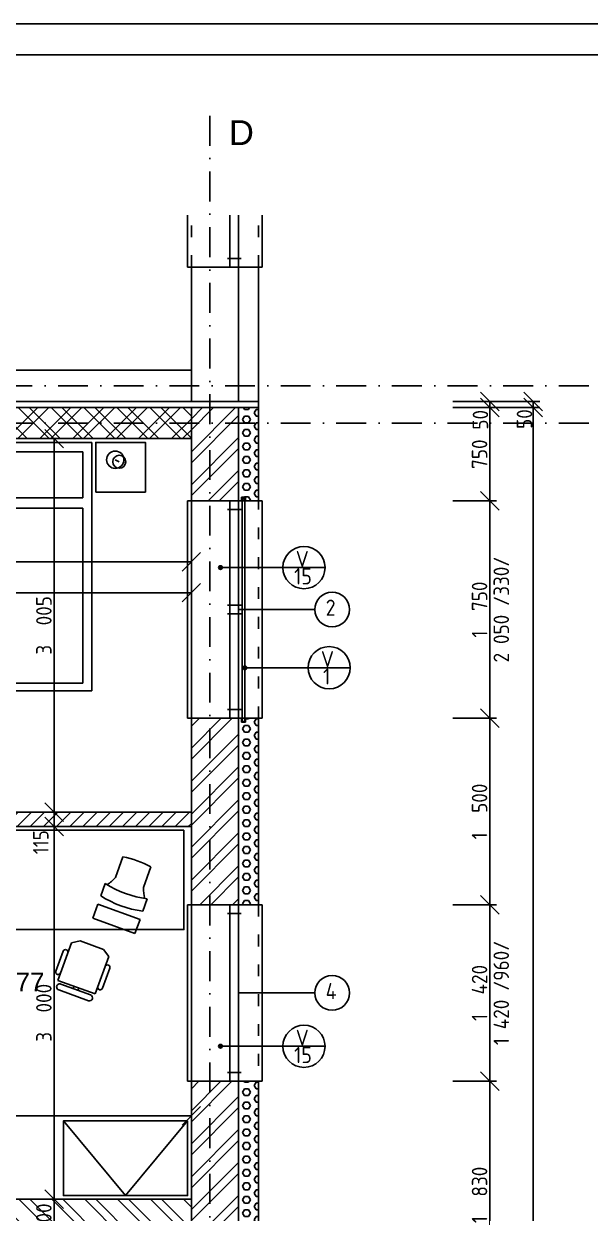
# Model space of a CAD drawing. Extents: x 4511820 to 5180432, y -1526536 to -944957.
# Drawn here: x 4992522 to 4997083, y -1056091 to -1046520 of the extents above; entities that cross this region are included whole.
import ezdxf

# ---------------------------------------------------------------- set-up
doc = ezdxf.new("R2010")
doc.units = 0
doc.header["$MEASUREMENT"] = 0
doc.linetypes.add('ACAD_ISO03W100', pattern=[30, 12, -18])
doc.linetypes.add('BODKOCIARKOVANA_3', pattern=[5.6, 3, -1.3, 0, -1.3])
doc.layers.get('0').update_dxf_attribs({"linetype": 'CONTINUOUS'})
doc.layers.get('Defpoints').update_dxf_attribs({"color": 61, "linetype": 'CONTINUOUS'})
for name, color, linetype in [('KÓTY', 4, 'CONTINUOUS'), ('MÚRY', 1, 'CONTINUOUS'), ('OKNÁ', 143, 'CONTINUOUS'), ('osi', 253, 'CONTINUOUS'), ('Plochy', 41, 'CONTINUOUS'), ('POPIS', 7, 'CONTINUOUS'), ('TENKÁ', 7, 'CONTINUOUS'), ('ZARIADENIE', 47, 'CONTINUOUS'), ('ŠRAFY', 82, 'CONTINUOUS')]:
    doc.layers.add(name, color=color, linetype=linetype)
doc.styles.add('ARIAL', font='arial.ttf')
doc.styles.add('styl1', font='arial.ttf')
doc.styles.add('STYLE1', font='isocp.shx')
doc.dimstyles.new('STANDARD-50', dxfattribs={"dimtxt": 125, "dimasz": 150, "dimexe": 10, "dimexo": 200, "dimgap": 20, "dimtad": 1, "dimdsep": 46, "dimlunit": 6, "dimtxsty": 'STYLE1', "dimblk1": 'OBLIQUE', "dimblk2": 'OBLIQUE', "dimsah": 1, "dimcen": 2.5, "dimse1": 1, "dimse2": 1, "dimadec": 0, "dimazin": 0, "dimtfac": 1, "dimtmove": 1, "dimatfit": 3, "dimldrblk": 'OBLIQUE', "dimfxl": 1, "dimtolj": 1, "dimtzin": 0, "dimarcsym": 0})
pattern_1 = [(45, (462343.18, 70767), (-132.5825215, 132.5825215), []), (45, (462431.57, 70767), (-132.5825215, 132.5825215), [])]
pattern_2 = [(135, (462343.18, 70767), (-132.5825215, -132.5825215), []), (135, (462343.18, 70855.4), (-132.5825215, -132.5825215), [])]
pattern_3 = [(0, (584112, 0), (0, 54.12658774), [31.25, -62.5]), (120, (584112, 0), (-46.875, -27.0632939), [31.25, -62.5]), (60, (584143.25, 0), (-46.875, 27.0632939), [31.25, -62.5])]

# ---------------------------------------------------------------- blocks, each defined once
blk = doc.blocks.new('_OBLIQUE')
at = {"color": 0, "linetype": 'ByBlock'}
blk.add_line((-0.5, -0.5), (0.5, 0.5), dxfattribs=at)
blk = doc.blocks.new('*D13131')
at = {"layer": 'Defpoints', "color": 0}
for p in [(4993901, -1049558.2), (4993901, -1049608.2), (4996624.5, -1049608.2)]:
    blk.add_point(p, dxfattribs=at)
at = {"layer": 'KÓTY', "color": 0, "lineweight": -2}
blk.add_line((4996624.5, -1049558.2), (4996624.5, -1049608.2), dxfattribs=at)
at = {"layer": 'KÓTY', "color": 0, "linetype": 'ByBlock', "lineweight": -2, "xscale": 150, "yscale": 150, "zscale": 150}
for p, rotation in [((4996624.5, -1049558.2), 90), ((4996624.5, -1049608.2), 270)]:
    blk.add_blockref('_OBLIQUE', p, dxfattribs=dict(at, rotation=rotation))
at = {"layer": 'KÓTY', "color": 0, "insert": (4996553.5, -1049700.5), "char_height": 125, "attachment_point": 5, "rotation": 90, "style": 'STYLE1'}
blk.add_mtext('\\A1;50', dxfattribs=at)
blk = doc.blocks.new('*D13132')
at = {"layer": 'Defpoints', "color": 0}
for p in [(4994251, -1049558.2), (4994251, -1049608.2), (4996274.5, -1049608.2)]:
    blk.add_point(p, dxfattribs=at)
at = {"layer": 'KÓTY', "color": 0, "lineweight": -2}
blk.add_line((4996274.5, -1049558.2), (4996274.5, -1049608.2), dxfattribs=at)
at = {"layer": 'KÓTY', "color": 0, "linetype": 'ByBlock', "lineweight": -2, "xscale": 150, "yscale": 150, "zscale": 150}
for p, rotation in [((4996274.5, -1049558.2), 90), ((4996274.5, -1049608.2), 270)]:
    blk.add_blockref('_OBLIQUE', p, dxfattribs=dict(at, rotation=rotation))
at = {"layer": 'KÓTY', "color": 0, "insert": (4996199, -1049706.5), "char_height": 125, "attachment_point": 5, "rotation": 90, "style": 'STYLE1'}
blk.add_mtext('\\A1;50', dxfattribs=at)
blk = doc.blocks.new('*D13133')
at = {"layer": 'Defpoints', "color": 0}
for p in [(4994251, -1049608.2), (4994251, -1068738.2), (4996624.5, -1068738.2)]:
    blk.add_point(p, dxfattribs=at)
at = {"layer": 'KÓTY', "color": 0, "lineweight": -2}
blk.add_line((4996624.5, -1049608.2), (4996624.5, -1068738.2), dxfattribs=at)
at = {"layer": 'KÓTY', "color": 0, "linetype": 'ByBlock', "lineweight": -2, "xscale": 150, "yscale": 150, "zscale": 150}
for p, rotation in [((4996624.5, -1049608.2), 90), ((4996624.5, -1068738.2), 270)]:
    blk.add_blockref('_OBLIQUE', p, dxfattribs=dict(at, rotation=rotation))
at = {"layer": 'KÓTY', "color": 0, "insert": (4996542, -1059173.2), "char_height": 125, "attachment_point": 5, "rotation": 90, "style": 'STYLE1'}
blk.add_mtext('\\A1;19ﾠ130', dxfattribs=at)
blk = doc.blocks.new('*D13134')
at = {"layer": 'Defpoints', "color": 0}
for p in [(4994251, -1049608.2), (4994251, -1050358.2), (4996274.5, -1050358.2)]:
    blk.add_point(p, dxfattribs=at)
at = {"layer": 'KÓTY', "color": 0, "lineweight": -2}
blk.add_line((4996274.5, -1049608.2), (4996274.5, -1050358.2), dxfattribs=at)
at = {"layer": 'KÓTY', "color": 0, "linetype": 'ByBlock', "lineweight": -2, "xscale": 150, "yscale": 150, "zscale": 150}
for p, rotation in [((4996274.5, -1049608.2), 90), ((4996274.5, -1050358.2), 270)]:
    blk.add_blockref('_OBLIQUE', p, dxfattribs=dict(at, rotation=rotation))
at = {"layer": 'KÓTY', "color": 0, "insert": (4996192, -1049983.2), "char_height": 125, "attachment_point": 5, "rotation": 90, "style": 'STYLE1'}
blk.add_mtext('\\A1;750', dxfattribs=at)
blk = doc.blocks.new('*D13155')
at = {"layer": 'Defpoints', "color": 0}
for p in [(4994251, -1053608.2), (4994251, -1055028.2), (4996274.5, -1055028.2)]:
    blk.add_point(p, dxfattribs=at)
at = {"layer": 'KÓTY', "color": 0, "lineweight": -2}
blk.add_line((4996274.5, -1053608.2), (4996274.5, -1055028.2), dxfattribs=at)
at = {"layer": 'KÓTY', "color": 0, "linetype": 'ByBlock', "lineweight": -2, "xscale": 150, "yscale": 150, "zscale": 150}
for p, rotation in [((4996274.5, -1053608.2), 90), ((4996274.5, -1055028.2), 270)]:
    blk.add_blockref('_OBLIQUE', p, dxfattribs=dict(at, rotation=rotation))
at = {"layer": 'KÓTY', "color": 0, "insert": (4996192, -1054318.2), "char_height": 125, "attachment_point": 5, "rotation": 90, "style": 'STYLE1'}
blk.add_mtext('\\A1;1ﾠ420', dxfattribs=at)
blk = doc.blocks.new('*D13156')
at = {"layer": 'Defpoints', "color": 0}
for p in [(4994251, -1055028.2), (4994251, -1056858.2), (4996274.5, -1056858.2)]:
    blk.add_point(p, dxfattribs=at)
at = {"layer": 'KÓTY', "color": 0, "lineweight": -2}
blk.add_line((4996274.5, -1055028.2), (4996274.5, -1056858.2), dxfattribs=at)
at = {"layer": 'KÓTY', "color": 0, "linetype": 'ByBlock', "lineweight": -2, "xscale": 150, "yscale": 150, "zscale": 150}
for p, rotation in [((4996274.5, -1055028.2), 90), ((4996274.5, -1056858.2), 270)]:
    blk.add_blockref('_OBLIQUE', p, dxfattribs=dict(at, rotation=rotation))
at = {"layer": 'KÓTY', "color": 0, "insert": (4996192, -1055943.2), "char_height": 125, "attachment_point": 5, "rotation": 90, "style": 'STYLE1'}
blk.add_mtext('\\A1;1ﾠ830', dxfattribs=at)
blk = doc.blocks.new('*D13157')
at = {"layer": 'Defpoints', "color": 0}
for p in [(4994251, -1052108.2), (4994251, -1053608.2), (4996274.5, -1053608.2)]:
    blk.add_point(p, dxfattribs=at)
at = {"layer": 'KÓTY', "color": 0, "lineweight": -2}
blk.add_line((4996274.5, -1052108.2), (4996274.5, -1053608.2), dxfattribs=at)
at = {"layer": 'KÓTY', "color": 0, "linetype": 'ByBlock', "lineweight": -2, "xscale": 150, "yscale": 150, "zscale": 150}
for p, rotation in [((4996274.5, -1052108.2), 90), ((4996274.5, -1053608.2), 270)]:
    blk.add_blockref('_OBLIQUE', p, dxfattribs=dict(at, rotation=rotation))
at = {"layer": 'KÓTY', "color": 0, "insert": (4996192, -1052858.2), "char_height": 125, "attachment_point": 5, "rotation": 90, "style": 'STYLE1'}
blk.add_mtext('\\A1;1ﾠ500', dxfattribs=at)
blk = doc.blocks.new('*D13158')
at = {"layer": 'Defpoints', "color": 0}
for p in [(4994251, -1050358.2), (4994251, -1052108.2), (4996274.5, -1052108.2)]:
    blk.add_point(p, dxfattribs=at)
at = {"layer": 'KÓTY', "color": 0, "lineweight": -2}
blk.add_line((4996274.5, -1050358.2), (4996274.5, -1052108.2), dxfattribs=at)
at = {"layer": 'KÓTY', "color": 0, "linetype": 'ByBlock', "lineweight": -2, "xscale": 150, "yscale": 150, "zscale": 150}
for p, rotation in [((4996274.5, -1050358.2), 90), ((4996274.5, -1052108.2), 270)]:
    blk.add_blockref('_OBLIQUE', p, dxfattribs=dict(at, rotation=rotation))
at = {"layer": 'KÓTY', "color": 0, "insert": (4996192, -1051233.2), "char_height": 125, "attachment_point": 5, "rotation": 90, "style": 'STYLE1'}
blk.add_mtext('\\A1;1ﾠ750', dxfattribs=at)
blk = doc.blocks.new('DVOJPOSTEL')
at = {"layer": 'ZARIADENIE', "ltscale": 0.25}
for p, q in [((4444359, -1314665.2), (4444359, -1312665.2)), ((4444359, -1312665.2), (4446159, -1312665.2)), ((4445259, -1312665.2), (4445259, -1314665.2)), ((4446159, -1312665.2), (4446159, -1314665.2)), ((4444139.6, -1312821.2), (4444171.8, -1312805.1)), ((4446378.4, -1312821.2), (4446346.2, -1312805.1)), ((4446159, -1314665.2), (4444359, -1314665.2))]:
    blk.add_line(p, q, dxfattribs=at)
at = {"layer": 'ZARIADENIE', "color": 76, "ltscale": 0.25}
for p, q in [((4444432.3, -1312741.6), (4445177.9, -1312741.6)), ((4444432.3, -1312741.6), (4444432.3, -1313110.9)), ((4445177.9, -1312741.6), (4445177.9, -1313110.9)), ((4446085.7, -1312741.6), (4445340.1, -1312741.6)), ((4445340.1, -1312741.6), (4445340.1, -1313110.9)), ((4446085.7, -1312741.6), (4446085.7, -1313110.9)), ((4444432.3, -1313110.9), (4445177.9, -1313110.9)), ((4444432.3, -1313193.6), (4444432.3, -1314603.6)), ((4444432.3, -1313193.6), (4445027.9, -1313193.6)), ((4445027.9, -1313193.6), (4445177.9, -1313343.6)), ((4445027.9, -1313193.6), (4445027.9, -1313343.6)), ((4446085.7, -1313110.9), (4445340.1, -1313110.9)), ((4445490.1, -1313193.6), (4445340.1, -1313343.6)), ((4446085.7, -1313193.6), (4445490.1, -1313193.6)), ((4445490.1, -1313193.6), (4445490.1, -1313343.6)), ((4446085.7, -1313193.6), (4446085.7, -1314603.6)), ((4445027.9, -1313343.6), (4445177.9, -1313343.6)), ((4445177.9, -1313343.6), (4445177.9, -1314603.6)), ((4445340.1, -1313343.6), (4445340.1, -1314603.6)), ((4445490.1, -1313343.6), (4445340.1, -1313343.6)), ((4444432.3, -1314603.6), (4445177.9, -1314603.6)), ((4446085.7, -1314603.6), (4445340.1, -1314603.6))]:
    blk.add_line(p, q, dxfattribs=at)
at = {"layer": 'ZARIADENIE'}
for points in [[(4444329, -1313065.2), (4443929, -1313065.2), (4443929, -1312665.2), (4444329, -1312665.2)], [(4446189, -1313065.2), (4446589, -1313065.2), (4446589, -1312665.2), (4446189, -1312665.2)]]:
    blk.add_lwpolyline(points, close=True, dxfattribs=at)
at = {"layer": 'ZARIADENIE', "ltscale": 0.25}
for centre, radius in [((4444139.6, -1312821.2), 51.9), ((4444171.8, -1312805.1), 69.7), ((4446346.2, -1312805.1), 69.7), ((4446378.4, -1312821.2), 51.9)]:
    blk.add_circle(centre, radius, dxfattribs=at)
blk = doc.blocks.new('SKRINA')
at = {"layer": 'ZARIADENIE'}
for p, q in [((4449069, -1324645.2), (4448469, -1324145.2)), ((4448469, -1325145.2), (4449069, -1324645.2))]:
    blk.add_line(p, q, dxfattribs=at)
blk.add_lwpolyline([(4448469, -1324145.2), (4448469, -1325145.2), (4449069, -1325145.2), (4449069, -1324145.2)], close=True, dxfattribs=at)
blk = doc.blocks.new('*D20900')
at = {"layer": 'Defpoints', "color": 0}
for p in [(4993572.5, -1049858.2), (4992766, -1052863.2), (4993572.5, -1052863.2)]:
    blk.add_point(p, dxfattribs=at)
at = {"layer": 'KÓTY', "color": 0, "lineweight": -2}
blk.add_line((4992766, -1049858.2), (4992766, -1052863.2), dxfattribs=at)
at = {"layer": 'KÓTY', "color": 0, "linetype": 'ByBlock', "lineweight": -2, "xscale": 150, "yscale": 150, "zscale": 150}
for p, rotation in [((4992766, -1049858.2), 90), ((4992766, -1052863.2), 270)]:
    blk.add_blockref('_OBLIQUE', p, dxfattribs=dict(at, rotation=rotation))
at = {"layer": 'KÓTY', "color": 0, "insert": (4992683.5, -1051360.7), "char_height": 125, "attachment_point": 5, "rotation": 90, "style": 'STYLE1'}
blk.add_mtext('\\A1;3ﾠ005', dxfattribs=at)
blk = doc.blocks.new('*D20901')
at = {"layer": 'Defpoints', "color": 0}
for p in [(4993572.5, -1052863.2), (4992766, -1052978.2), (4993572.5, -1052978.2)]:
    blk.add_point(p, dxfattribs=at)
at = {"layer": 'KÓTY', "color": 0, "lineweight": -2}
blk.add_line((4992766, -1052863.2), (4992766, -1052978.2), dxfattribs=at)
at = {"layer": 'KÓTY', "color": 0, "linetype": 'ByBlock', "lineweight": -2, "xscale": 150, "yscale": 150, "zscale": 150}
for p, rotation in [((4992766, -1052863.2), 90), ((4992766, -1052978.2), 270)]:
    blk.add_blockref('_OBLIQUE', p, dxfattribs=dict(at, rotation=rotation))
at = {"layer": 'KÓTY', "color": 0, "insert": (4992659, -1053105.5), "char_height": 125, "attachment_point": 5, "rotation": 90, "style": 'STYLE1'}
blk.add_mtext('\\A1;115', dxfattribs=at)
blk = doc.blocks.new('*D20902')
at = {"layer": 'Defpoints', "color": 0}
for p in [(4993572.5, -1052978.2), (4992766, -1055978.2), (4993572.5, -1055978.2)]:
    blk.add_point(p, dxfattribs=at)
at = {"layer": 'KÓTY', "color": 0, "lineweight": -2}
blk.add_line((4992766, -1052978.2), (4992766, -1055978.2), dxfattribs=at)
at = {"layer": 'KÓTY', "color": 0, "linetype": 'ByBlock', "lineweight": -2, "xscale": 150, "yscale": 150, "zscale": 150}
for p, rotation in [((4992766, -1052978.2), 90), ((4992766, -1055978.2), 270)]:
    blk.add_blockref('_OBLIQUE', p, dxfattribs=dict(at, rotation=rotation))
at = {"layer": 'KÓTY', "color": 0, "insert": (4992683.5, -1054478.2), "char_height": 125, "attachment_point": 5, "rotation": 90, "style": 'STYLE1'}
blk.add_mtext('\\A1;3ﾠ000', dxfattribs=at)
blk = doc.blocks.new('*D20903')
at = {"layer": 'Defpoints', "color": 0}
for p in [(4993572.5, -1055978.2), (4992766, -1056278.2), (4993572.5, -1056278.2)]:
    blk.add_point(p, dxfattribs=at)
at = {"layer": 'KÓTY', "color": 0, "lineweight": -2}
blk.add_line((4992766, -1055978.2), (4992766, -1056278.2), dxfattribs=at)
at = {"layer": 'KÓTY', "color": 0, "linetype": 'ByBlock', "lineweight": -2, "xscale": 150, "yscale": 150, "zscale": 150}
for p, rotation in [((4992766, -1055978.2), 90), ((4992766, -1056278.2), 270)]:
    blk.add_blockref('_OBLIQUE', p, dxfattribs=dict(at, rotation=rotation))
at = {"layer": 'KÓTY', "color": 0, "insert": (4992683.5, -1056128.2), "char_height": 125, "attachment_point": 5, "rotation": 90, "style": 'STYLE1'}
blk.add_mtext('\\A1;300', dxfattribs=at)
blk = doc.blocks.new('*D20933')
at = {"layer": 'Defpoints', "color": 0}
for p in [(4993871, -1050850), (4988991, -1051753.2), (4993871, -1051753.2)]:
    blk.add_point(p, dxfattribs=at)
at = {"layer": 'KÓTY', "color": 0, "lineweight": -2}
blk.add_line((4988991, -1050850), (4993871, -1050850), dxfattribs=at)
at = {"layer": 'KÓTY', "color": 0, "linetype": 'ByBlock', "lineweight": -2, "xscale": 150, "yscale": 150, "zscale": 150, "rotation": 180}
blk.add_blockref('_OBLIQUE', (4988991, -1050850), dxfattribs=at)
at = {"layer": 'KÓTY', "color": 0, "linetype": 'ByBlock', "lineweight": -2, "xscale": 150, "yscale": 150, "zscale": 150}
blk.add_blockref('_OBLIQUE', (4993871, -1050850), dxfattribs=at)
at = {"layer": 'KÓTY', "color": 0, "insert": (4991431, -1050767.5), "char_height": 125, "attachment_point": 5, "style": 'STYLE1'}
blk.add_mtext('\\A1;4ﾠ880', dxfattribs=at)
blk = doc.blocks.new('*D20934')
at = {"layer": 'Defpoints', "color": 0}
for p in [(4993871, -1051097.5), (4990236, -1051753.2), (4993871, -1052485.7)]:
    blk.add_point(p, dxfattribs=at)
at = {"layer": 'KÓTY', "color": 0, "lineweight": -2}
blk.add_line((4990236, -1051097.5), (4993871, -1051097.5), dxfattribs=at)
at = {"layer": 'KÓTY', "color": 0, "linetype": 'ByBlock', "lineweight": -2, "xscale": 150, "yscale": 150, "zscale": 150, "rotation": 180}
blk.add_blockref('_OBLIQUE', (4990236, -1051097.5), dxfattribs=at)
at = {"layer": 'KÓTY', "color": 0, "linetype": 'ByBlock', "lineweight": -2, "xscale": 150, "yscale": 150, "zscale": 150}
blk.add_blockref('_OBLIQUE', (4993871, -1051097.5), dxfattribs=at)
at = {"layer": 'KÓTY', "color": 0, "insert": (4992053.5, -1051015), "char_height": 125, "attachment_point": 5, "style": 'STYLE1'}
blk.add_mtext('\\A1;3ﾠ635', dxfattribs=at)
blk = doc.blocks.new('*D20948')
at = {"layer": 'Defpoints', "color": 0}
for p in [(4993871, -1055307.5), (4990236, -1055978.2), (4993871, -1055978.2)]:
    blk.add_point(p, dxfattribs=at)
at = {"layer": 'KÓTY', "color": 0, "lineweight": -2}
blk.add_line((4990236, -1055307.5), (4993871, -1055307.5), dxfattribs=at)
at = {"layer": 'KÓTY', "color": 0, "linetype": 'ByBlock', "lineweight": -2, "xscale": 150, "yscale": 150, "zscale": 150, "rotation": 180}
blk.add_blockref('_OBLIQUE', (4990236, -1055307.5), dxfattribs=at)
at = {"layer": 'KÓTY', "color": 0, "linetype": 'ByBlock', "lineweight": -2, "xscale": 150, "yscale": 150, "zscale": 150}
blk.add_blockref('_OBLIQUE', (4993871, -1055307.5), dxfattribs=at)
at = {"layer": 'KÓTY', "color": 0, "insert": (4992053.5, -1055225), "char_height": 125, "attachment_point": 5, "style": 'STYLE1'}
blk.add_mtext('\\A1;3ﾠ635', dxfattribs=at)

msp = doc.modelspace()

# ---------------------------------------------------------------- hatches: boundary and pattern name
at = {"layer": 'TENKÁ'}
h = msp.add_hatch(color=256, dxfattribs=at)
h.dxf.hatch_style = 1
h.paths.add_polyline_path([(4994281, -1050358.172), (4994281, -1050333.172), (4994301, -1050333.172), (4994301, -1050358.172), (4994306, -1050358.172), (4994306, -1050328.172), (4994276, -1050328.172), (4994276, -1050358.172)])
h = msp.add_hatch(color=256, dxfattribs=at)
h.dxf.hatch_style = 1
h.paths.add_polyline_path([(4994120.327, -1050895.615, 2.41421356), (4994105.327, -1050910.615, 0.41421356)])
h = msp.add_hatch(color=256, dxfattribs=at)
h.dxf.hatch_style = 1
h.paths.add_polyline_path([(4994316, -1051701.172, 2.41421356), (4994301, -1051716.172, 0.41421356)])
h = msp.add_hatch(color=256, dxfattribs=at)
h.dxf.hatch_style = 1
h.paths.add_polyline_path([(4994281, -1052108.172), (4994281, -1052133.172), (4994301, -1052133.172), (4994301, -1052108.172), (4994306, -1052108.172), (4994306, -1052138.172), (4994276, -1052138.172), (4994276, -1052108.172)])
h = msp.add_hatch(color=256, dxfattribs=at)
h.dxf.hatch_style = 1
h.paths.add_polyline_path([(4994120.327, -1054747.437, 2.41421356), (4994105.327, -1054762.437, 0.41421356)])
at = {"layer": 'ŠRAFY'}
h = msp.add_hatch(dxfattribs=at)
h.set_pattern_fill('ANSI32', color=256, scale=500)
h.set_pattern_definition(pattern_1)
h.paths.add_polyline_path([(4982261, -1049858.172), (4985096, -1049858.172), (4985211, -1049858.172), (4986211, -1049858.172), (4986326, -1049858.172), (4988876, -1049858.172), (4988991, -1049858.172), (4993871, -1049858.172), (4993871, -1049608.172), (4982121, -1049608.172), (4982121, -1049858.172)])
h.paths.add_polyline_path([(4982957.5, -1049779.049), (4982957.5, -1049578.951), (4983207.5, -1049578.951), (4983207.5, -1049779.049)], flags=9)
h = msp.add_hatch(dxfattribs=at)
h.set_pattern_fill('ANSI32', color=256, scale=500, angle=90)
h.set_pattern_definition(pattern_2)
h.paths.add_polyline_path([(4982121, -1049858.172), (4982261, -1049858.172), (4985096, -1049858.172), (4985211, -1049858.172), (4986211, -1049858.172), (4986326, -1049858.172), (4988876, -1049858.172), (4988991, -1049858.172), (4993871, -1049858.172), (4993871, -1049608.172), (4982121, -1049608.172)])
h.paths.add_polyline_path([(4982957.5, -1049779.049), (4982957.5, -1049578.951), (4983207.5, -1049578.951), (4983207.5, -1049779.049)], flags=9)
h = msp.add_hatch(dxfattribs=at)
h.set_pattern_fill('ANSI32', color=256, scale=500)
h.set_pattern_definition(pattern_1)
h.paths.add_polyline_path([(4994251, -1050358.172), (4994251, -1049608.172), (4993871, -1049608.172), (4993871, -1049858.172), (4993871, -1050358.172)])
h = msp.add_hatch(dxfattribs=at)
h.set_pattern_fill('HEX', color=256, scale=250)
h.set_pattern_definition(pattern_3)
h.paths.add_polyline_path([(4994251, -1049608.172), (4994251, -1050358.172), (4994411, -1050358.172), (4994411, -1049608.172)])
h = msp.add_hatch(dxfattribs=at)
h.set_pattern_fill('ANSI32', color=256, scale=500)
h.set_pattern_definition(pattern_1)
h.paths.add_polyline_path([(4994181, -1053608.172), (4994251, -1053608.172), (4994251, -1052108.172), (4994181, -1052108.172), (4993871, -1052108.172), (4993871, -1052863.172), (4993871, -1052978.172), (4993871, -1053608.172)])
h = msp.add_hatch(dxfattribs=at)
h.set_pattern_fill('HEX', color=256, scale=250)
h.set_pattern_definition(pattern_3)
h.paths.add_polyline_path([(4994251, -1053608.172), (4994411, -1053608.172), (4994411, -1052108.172), (4994251, -1052108.172)])
at = {"layer": 'ŠRAFY', "ltscale": 0.25}
h = msp.add_hatch(dxfattribs=at)
h.set_pattern_fill('ANSI31', color=256, scale=600, style=0)
h.set_pattern_definition([(45, (515270.5, 400718.02), (-53.0330086, 53.0330086), [])])
h.paths.add_polyline_path([(4990236, -1052978.172), (4993871, -1052978.172), (4993871, -1052863.172), (4990236, -1052863.172), (4990236, -1052828.172), (4990236, -1052818.172), (4990121, -1052818.172), (4990121, -1052828.172), (4990121, -1053568.172), (4990121, -1053578.172), (4990236, -1053578.172), (4990236, -1053568.172)])
at = {"layer": 'ŠRAFY'}
h = msp.add_hatch(dxfattribs=at)
h.set_pattern_fill('ANSI32', color=256, scale=500)
h.set_pattern_definition(pattern_1)
h.paths.add_polyline_path([(4994181, -1056858.172), (4994251, -1056858.172), (4994251, -1055028.172), (4994181, -1055028.172), (4993871, -1055028.172), (4993871, -1055978.172), (4993871, -1056278.172), (4993871, -1056858.172)])
h = msp.add_hatch(dxfattribs=at)
h.set_pattern_fill('HEX', color=256, scale=250)
h.set_pattern_definition([(0, (584112, 0), (0, 54.12658774), [31.25, -62.5]), (120, (584112, 0), (-46.875, -27.0632939), [31.25, -62.5]), (60, (584143.25, 0), (-46.875, 27.0632939), [31.25, -62.5])])
h.paths.add_polyline_path([(4994411, -1056858.172), (4994411, -1055028.172), (4994251, -1055028.172), (4994251, -1056858.172)])
h = msp.add_hatch(dxfattribs=at)
h.set_pattern_fill('ANSI32', color=256, scale=500, angle=90)
h.set_pattern_definition(pattern_2)
h.paths.add_polyline_path([(4990121, -1056278.172), (4990236, -1056278.172), (4993871, -1056278.172), (4993871, -1055978.172), (4990236, -1055978.172), (4990121, -1055978.172)])
h.paths.add_polyline_path([(4992558.5, -1056271.971), (4992558.5, -1055984.373), (4992808.5, -1055984.373), (4992808.5, -1056271.971)], flags=24)

# ---------------------------------------------------------------- linework, layer by layer
at = {"layer": 'KÓTY', "ltscale": 25}
for p, q in [((4996327.903, -1049558.172), (4995977.903, -1049558.172)), ((4996327.903, -1049608.172), (4995977.903, -1049608.172)), ((4996677.903, -1049558.172), (4996327.903, -1049558.172)), ((4996677.903, -1049608.172), (4996327.903, -1049608.172)), ((4996327.903, -1050358.172), (4995977.903, -1050358.172)), ((4996327.903, -1050358.172), (4995977.903, -1050358.172)), ((4996327.903, -1052108.172), (4995977.903, -1052108.172)), ((4996327.903, -1053608.172), (4995977.903, -1053608.172)), ((4996327.903, -1053608.172), (4995977.903, -1053608.172)), ((4996327.903, -1055028.172), (4995977.903, -1055028.172))]:
    msp.add_line(p, q, dxfattribs=at)
at = {"layer": 'MÚRY'}
for p, q in [((4993871, -1048478.172), (4993871, -1049308.172)), ((4993871, -1048478.172), (4994411, -1048478.172)), ((4994411, -1048478.172), (4994411, -1050358.172)), ((4993871, -1049308.172), (4989986, -1049308.172)), ((4993871, -1049858.172), (4988991, -1049858.172)), ((4993871, -1049858.172), (4993871, -1050358.172)), ((4993871, -1050358.172), (4994411, -1050358.172)), ((4993871, -1052108.172), (4993871, -1052863.172)), ((4993871, -1052108.172), (4994411, -1052108.172)), ((4994411, -1052108.172), (4994411, -1053608.172)), ((4993871, -1052863.172), (4990236, -1052863.172)), ((4993871, -1052978.172), (4990236, -1052978.172)), ((4993871, -1052978.172), (4993871, -1053608.172)), ((4993871, -1053608.172), (4994411, -1053608.172)), ((4993871, -1055028.172), (4993871, -1055978.172)), ((4993871, -1055028.172), (4994411, -1055028.172)), ((4994411, -1055028.172), (4994411, -1056858.172)), ((4993871, -1055978.172), (4990236, -1055978.172))]:
    msp.add_line(p, q, dxfattribs=at)
at = {"layer": 'OKNÁ', "ltscale": 0.25}
for p, q in [((4994181, -1048060.98), (4994181, -1048478.172)), ((4994251, -1048060.98), (4994251, -1048478.172)), ((4994161, -1048408.172), (4994271, -1048408.172)), ((4994161, -1048408.172), (4994271, -1048408.172)), ((4994181, -1050358.172), (4994181, -1052108.172)), ((4994251, -1050358.172), (4994251, -1052108.172)), ((4994281, -1050358.172), (4994281, -1052108.172)), ((4994281, -1050358.172), (4994281, -1052108.172)), ((4994301, -1050358.172), (4994301, -1052108.172)), ((4994161, -1050428.172), (4994271, -1050428.172)), ((4994161, -1050428.172), (4994271, -1050428.172)), ((4994161, -1051198.172), (4994271, -1051198.172)), ((4994161, -1051198.172), (4994271, -1051198.172)), ((4994864.854, -1051233.172), (4994251, -1051233.172)), ((4994161, -1051268.172), (4994271, -1051268.172)), ((4994161, -1051268.172), (4994271, -1051268.172)), ((4994161, -1052038.172), (4994271, -1052038.172)), ((4994161, -1052038.172), (4994271, -1052038.172)), ((4994181, -1053608.172), (4994181, -1055028.172)), ((4994251, -1053608.172), (4994251, -1055028.172)), ((4994161, -1053678.172), (4994271, -1053678.172)), ((4994161, -1053678.172), (4994271, -1053678.172)), ((4994864.854, -1054318.172), (4994251, -1054318.172)), ((4994161, -1054958.172), (4994271, -1054958.172)), ((4994161, -1054958.172), (4994271, -1054958.172))]:
    msp.add_line(p, q, dxfattribs=at)
for centre in [(4995004.854, -1051233.172), (4995004.854, -1054318.172)]:
    msp.add_circle(centre, 140, dxfattribs=at)
at = {"layer": 'osi', "linetype": 'BODKOCIARKOVANA_3', "ltscale": 80}
for p, q in [((4994021, -1047260.98), (4994021, -1084778.172)), ((4994021, -1047260.98), (4994021, -1084778.172)), ((5041881, -1049433.172), (4978211, -1049433.172)), ((5041881, -1049733.172), (4978211, -1049733.172))]:
    msp.add_line(p, q, dxfattribs=at)
at = {"layer": 'Plochy'}
for points in [[(4993871, -1049858.172), (4988991, -1049858.172), (4988991, -1051753.172), (4990236, -1051753.172), (4990236, -1052863.172), (4993871, -1052863.172)], [(4993871, -1052978.172), (4990236, -1052978.172), (4990236, -1055978.172), (4993871, -1055978.172)]]:
    msp.add_lwpolyline(points, close=True, dxfattribs=at)
at = {"layer": 'TENKÁ', "color": 7}
for p, q in [((5065037, -1046519.904), (4975746, -1046519.904)), ((5064787, -1046769.904), (4975996, -1046769.904))]:
    msp.add_line(p, q, dxfattribs=at)
at = {"layer": 'TENKÁ', "ltscale": 0.25}
for p, q in [((4993841, -1048478.172), (4993841, -1048060.98)), ((4994441, -1048478.172), (4994441, -1048060.98)), ((4993871, -1048478.172), (4993841, -1048478.172)), ((4994411, -1048478.172), (4994441, -1048478.172)), ((4993841, -1052108.172), (4993841, -1050358.172)), ((4993871, -1050358.172), (4993841, -1050358.172)), ((4994411, -1050358.172), (4994441, -1050358.172)), ((4994441, -1052108.172), (4994441, -1050358.172)), ((4994105.327, -1050895.615), (4994607.729, -1050895.615)), ((4994947.729, -1050895.615), (4994607.729, -1050895.615)), ((4994301, -1051701.172), (4994810.836, -1051701.172)), ((4995150.836, -1051701.172), (4994810.836, -1051701.172)), ((4993871, -1052108.172), (4993841, -1052108.172)), ((4994411, -1052108.172), (4994441, -1052108.172)), ((4993841, -1053608.172), (4993841, -1055028.172)), ((4993871, -1053608.172), (4993841, -1053608.172)), ((4994411, -1053608.172), (4994441, -1053608.172)), ((4994441, -1053608.172), (4994441, -1055028.172)), ((4994105.327, -1054747.437), (4994607.729, -1054747.437)), ((4994947.729, -1054747.437), (4994607.729, -1054747.437)), ((4993871, -1055028.172), (4993841, -1055028.172)), ((4994411, -1055028.172), (4994441, -1055028.172))]:
    msp.add_line(p, q, dxfattribs=at)
at = {"layer": 'TENKÁ', "linetype": 'ACAD_ISO03W100', "ltscale": 8}
for p, q in [((4993871, -1048478.172), (4993871, -1048060.98)), ((4994411, -1048478.172), (4994411, -1048060.98)), ((4993871, -1052108.172), (4993871, -1050358.172)), ((4994411, -1052108.172), (4994411, -1050358.172)), ((4993871, -1053608.172), (4993871, -1055028.172)), ((4994411, -1053608.172), (4994411, -1055028.172))]:
    msp.add_line(p, q, dxfattribs=at)
at = {"layer": 'TENKÁ'}
for p, q in [((4994251, -1048478.172), (4994251, -1049558.172)), ((4994251, -1048478.172), (4994251, -1049558.172)), ((4993871, -1049308.172), (4993871, -1049558.172)), ((4994411, -1049558.172), (4982121, -1049558.172)), ((4994411, -1049608.172), (4982121, -1049608.172)), ((4993871, -1049858.172), (4993871, -1049608.172)), ((4994251, -1049608.172), (4994251, -1050358.172)), ((4994251, -1049608.172), (4994251, -1050358.172)), ((4994306, -1050328.172), (4994276, -1050328.172)), ((4994276, -1050328.172), (4994276, -1050358.172)), ((4994281, -1050358.172), (4994281, -1050328.172)), ((4994301, -1050333.172), (4994281, -1050333.172)), ((4994281, -1050333.172), (4994281, -1050358.172)), ((4994301, -1050358.172), (4994301, -1050333.172)), ((4994306, -1050358.172), (4994306, -1050328.172)), ((4994251, -1052108.172), (4994251, -1053608.172)), ((4994276, -1052138.172), (4994276, -1052108.172)), ((4994281, -1052108.172), (4994281, -1052138.172)), ((4994281, -1052133.172), (4994281, -1052108.172)), ((4994301, -1052108.172), (4994301, -1052133.172)), ((4994306, -1052108.172), (4994306, -1052138.172)), ((4994306, -1052138.172), (4994276, -1052138.172)), ((4994301, -1052133.172), (4994281, -1052133.172)), ((4993871, -1052863.172), (4993871, -1052978.172)), ((4994251, -1055028.172), (4994251, -1056858.172)), ((4993871, -1055978.172), (4993871, -1056278.172))]:
    msp.add_line(p, q, dxfattribs=at)
at = {"layer": 'TENKÁ', "ltscale": 0.25}
for centre in [(4994777.729, -1050895.615), (4994980.836, -1051701.172), (4994777.729, -1054747.437)]:
    msp.add_circle(centre, 170, dxfattribs=at)
at = {"layer": 'TENKÁ'}
for centre in [(4994105.327, -1050895.615), (4994301, -1051701.172), (4994105.327, -1054747.437)]:
    msp.add_circle(centre, 15, dxfattribs=at)
at = {"layer": 'ZARIADENIE', "color": 8, "ltscale": 0.25}
for p, q in [((4993319.58, -1053222.371), (4993259.059, -1053388.648)), ((4993545.106, -1053304.456), (4993484.586, -1053470.733)), ((4993141.452, -1053536.343), (4993177.292, -1053437.874)), ((4993119.384, -1053603.021), (4993078.342, -1053715.784)), ((4993119.384, -1053603.021), (4993457.674, -1053726.148)), ((4993479.742, -1053659.47), (4993515.581, -1053561.001)), ((4993078.342, -1053715.784), (4993416.631, -1053838.912)), ((4993457.674, -1053726.148), (4993416.631, -1053838.912))]:
    msp.add_line(p, q, dxfattribs=at)
at = {"layer": 'ZARIADENIE', "color": 33, "ltscale": 0.25}
for p, q in [((4992796.018, -1054217.05), (4992905.465, -1053916.349)), ((4992975.527, -1053899.282), (4992905.465, -1053916.349)), ((4992975.527, -1053899.282), (4993163.466, -1053967.686)), ((4992780.17, -1054143.641), (4992838.755, -1053982.681)), ((4993096.72, -1054326.497), (4993206.166, -1054025.795)), ((4993163.466, -1053967.686), (4993206.166, -1054025.795)), ((4993156.047, -1054280.449), (4993214.632, -1054119.489)), ((4992796.018, -1054217.05), (4993096.72, -1054326.497)), ((4992802.892, -1054294.044), (4993041.963, -1054381.059)), ((4992819.993, -1054247.06), (4993059.064, -1054334.075)), ((4992920.735, -1054283.727), (4992927.575, -1054264.933)), ((4992958.322, -1054297.408), (4992965.163, -1054278.614))]:
    msp.add_line(p, q, dxfattribs=at)
at = {"layer": 'ZARIADENIE'}
msp.add_lwpolyline([(4993811, -1053008.172), (4992211, -1053008.172), (4992211, -1053808.172), (4993811, -1053808.172)], close=True, dxfattribs=at)
at = {"layer": 'ZARIADENIE', "color": 8, "ltscale": 0.25}
for centre, radius, start, end in [((4993154.905, -1054025.665), 820, 61.5850319, 78.4149681), ((4993620.053, -1052747.683), 820, 237.3196165, 262.6803835), ((4993049.433, -1053218.198), 270.179, 301.9719025, 320.8849629), ((4993584.213, -1052846.152), 820, 237.3196165, 262.6803835), ((4993754.732, -1053474.906), 270.179, 179.1150371, 198.0280976)]:
    msp.add_arc(centre, radius, start, end, dxfattribs=at)
at = {"layer": 'ZARIADENIE', "color": 33, "ltscale": 0.25}
for centre, radius, start, end in [((4992857.548, -1053989.521), 20, 340, 160), ((4993195.838, -1054112.649), 20, 340, 160), ((4992798.964, -1054150.481), 20, 160, 340), ((4992811.442, -1054270.552), 25, 70, 250), ((4993137.253, -1054273.609), 20, 160, 340), ((4993050.514, -1054357.567), 25, 250, 70)]:
    msp.add_arc(centre, radius, start, end, dxfattribs=at)

# ---------------------------------------------------------------- block references
at = {"layer": 'ZARIADENIE', "color": 2, "xscale": -1}
msp.add_blockref('DVOJPOSTEL', (9437430, 262777.02), dxfattribs=at)
at = {"layer": 'ZARIADENIE', "color": 2, "rotation": 270.0000000000001}
msp.add_blockref('SKRINA', (6317986.191, 3393120.828), dxfattribs=at)

# ---------------------------------------------------------------- texts
at = {"layer": 'KÓTY', "char_height": 125, "attachment_point": 5, "rotation": 90, "style": 'STYLE1'}
for s, insert in [('\\A1;2 050 /330/', (4996366.957, -1051233.172)), ('\\A1;1 420 /960/', (4996366.957, -1054318.172))]:
    msp.add_mtext(s, dxfattribs=dict(at, insert=insert))
at = {"layer": 'POPIS', "lineweight": 40, "ltscale": 0.25, "style": 'ARIAL'}
msp.add_text('4.2-77', height=150, dxfattribs=at).set_placement((4992094.269, -1054306.251))
at = {"layer": 'TENKÁ', "ltscale": 0.25, "style": 'styl1'}
msp.add_text('D', height=200, dxfattribs=at).set_placement((4994173.054, -1047495.481))
at = {"layer": 'TENKÁ', "style": 'STYLE1'}
for s, p in [('V', (4994711.699, -1050892.115)), ('15', (4994698.199, -1051030.752)), ('2', (4994952.823, -1051283.172)), ('V', (4994914.806, -1051697.672)), ('1', (4994931.306, -1051836.309)), ('4', (4994952.823, -1054368.172)), ('V', (4994711.699, -1054743.937)), ('15', (4994698.199, -1054882.574))]:
    msp.add_text(s, height=130, dxfattribs=at).set_placement(p)

# ---------------------------------------------------------------- dimensions: what is measured, and where the dimension line sits
at = {"layer": 'KÓTY'}
for base, p1, p2, picture, middle in [((4996624.5, -1049608.172), (4993901, -1049558.172), (4993901, -1049608.172), '*D13131', (4996636, -1049700.48)), ((4996274.5, -1049608.172), (4994251, -1049558.172), (4994251, -1049608.172), '*D13132', (4996281.5, -1049706.48)), ((4992766, -1052978.172), (4993572.5, -1052863.172), (4993572.5, -1052978.172), '*D20901', (4992741.5, -1053105.5))]:
    dim = msp.add_linear_dim(base=base, p1=p1, p2=p2, angle=90, dimstyle='STANDARD-50', dxfattribs=at)
    dim.commit()
    dim.dimension.update_dxf_attribs({"geometry": picture, "text_midpoint": middle, "dimtype": 160})
for base, p1, p2, picture, middle in [((4996624.5, -1068738.172), (4994251, -1049608.172), (4994251, -1068738.172), '*D13133', (4996541.957, -1059173.172)), ((4996274.5, -1050358.172), (4994251, -1049608.172), (4994251, -1050358.172), '*D13134', (4996192, -1049983.172)), ((4992766, -1052863.172), (4993572.5, -1049858.172), (4993572.5, -1052863.172), '*D20900', (4992683.457, -1051360.672)), ((4996274.5, -1052108.172), (4994251, -1050358.172), (4994251, -1052108.172), '*D13158', (4996191.957, -1051233.172)), ((4996274.5, -1053608.172), (4994251, -1052108.172), (4994251, -1053608.172), '*D13157', (4996191.957, -1052858.172)), ((4992766, -1055978.172), (4993572.5, -1052978.172), (4993572.5, -1055978.172), '*D20902', (4992683.457, -1054478.172)), ((4996274.5, -1055028.172), (4994251, -1053608.172), (4994251, -1055028.172), '*D13155', (4996191.957, -1054318.172)), ((4996274.5, -1056858.172), (4994251, -1055028.172), (4994251, -1056858.172), '*D13156', (4996191.957, -1055943.172)), ((4992766, -1056278.172), (4993572.5, -1055978.172), (4993572.5, -1056278.172), '*D20903', (4992683.5, -1056128.172))]:
    dim = msp.add_linear_dim(base=base, p1=p1, p2=p2, angle=90, dimstyle='STANDARD-50', dxfattribs=at)
    dim.commit()
    dim.dimension.update_dxf_attribs({"geometry": picture, "text_midpoint": middle})
for base, p1, p2, picture, middle in [((4993871, -1050850), (4988991, -1051753.172), (4993871, -1051753.172), '*D20933', (4991431, -1050767.457)), ((4993871, -1051097.5), (4990236, -1051753.172), (4993871, -1052485.672), '*D20934', (4992053.5, -1051014.957)), ((4993871, -1055307.5), (4990236, -1055978.172), (4993871, -1055978.172), '*D20948', (4992053.5, -1055224.957))]:
    dim = msp.add_linear_dim(base=base, p1=p1, p2=p2, dimstyle='STANDARD-50', dxfattribs=at)
    dim.commit()
    dim.dimension.update_dxf_attribs({"geometry": picture, "text_midpoint": middle})

doc.saveas('drawing.dxf')
